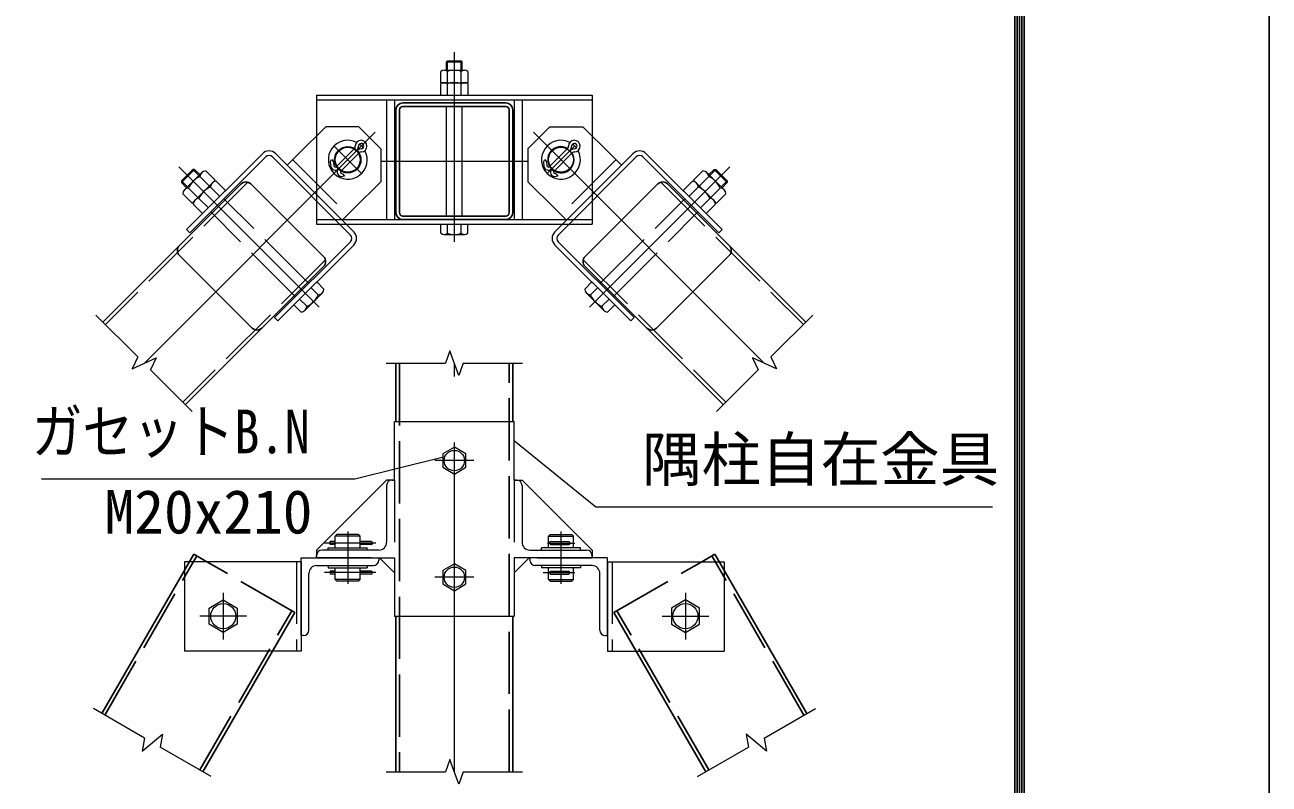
# Model space of a CAD drawing. Units: millimetres, scale not verified. Extents: x -14699 to 14701, y -10394 to 10396.
# Drawn here: x 9904 to 14701, y -1794 to 1134 of the extents above; entities that cross this region are included whole.
import ezdxf
from ezdxf.enums import TextEntityAlignment as Align

# ---------------------------------------------------------------- set-up
doc = ezdxf.new("R2010")
doc.units = ezdxf.units.MM
doc.header["$LTSCALE"] = 40
doc.linetypes.add('DASHED', pattern=[7.5, 6, -1.5])
doc.linetypes.add('USER1', pattern=[50.8, 31.75, -6.35, 6.35, -6.35])
for name, color, linetype, lineweight in [('0-1_D-STR1', 1, 'Continuous', 25), ('0-2_D-BMK', 2, 'USER1', 13), ('0-3_D-STR3', 3, 'Continuous', 13), ('0-7_D-STR-DIM', 7, 'Continuous', 13), ('0-A_D-STR-TXT', 7, 'Continuous', 13), ('0-C_D-TTL', 7, 'Continuous', 25)]:
    doc.layers.add(name, color=color, linetype=linetype, lineweight=lineweight)
doc.styles.add('ＭＳ ゴシック', font='')
doc.styles.get('ＭＳ ゴシック').set_extended_font_data('MS Gothic')

msp = doc.modelspace()

# ---------------------------------------------------------------- linework, layer by layer
at = {"layer": '0-1_D-STR1'}
for p, q in [((11757.43, 833.13), (11361.43, 833.13)), ((11757.43, 819.63), (11361.43, 819.63)), ((11334.43, 806.13), (11334.43, 410.13)), ((11347.93, 806.13), (11347.93, 410.13)), ((11770.93, 410.13), (11770.93, 806.13)), ((11784.43, 410.13), (11784.43, 806.13)), ((10736.89, 520.79), (10204.16, -11.95)), ((10499.31, 283.2), (10736.89, 520.79)), ((10775.08, 520.79), (11055.09, 240.77)), ((12343.78, 520.79), (12063.77, 240.77)), ((12619.55, 283.2), (12381.97, 520.79)), ((12381.97, 520.79), (12914.7, -11.95)), ((11361.43, 396.63), (11757.43, 396.63)), ((11361.43, 383.13), (11757.43, 383.13)), ((10779.32, -35), (10499.31, 245.02)), ((12339.54, -35), (12619.55, 245.02)), ((11055.09, 202.59), (10522.36, -330.14)), ((11055.09, 202.59), (10817.5, -35)), ((12063.77, 202.59), (12301.36, -35)), ((12063.77, 202.59), (12596.5, -330.14)), ((11334.43, -170.93), (11334.43, -395.93)), ((11784.43, -395.93), (11784.43, -170.93)), ((10199.92, -1520.93), (10554.42, -906.9)), ((10604.7, -935.93), (10554.42, -906.9)), ((12514.16, -935.93), (12564.43, -906.9)), ((12918.94, -1520.93), (12564.43, -906.9)), ((10589.63, -1745.93), (10944.14, -1131.9)), ((11334.43, -1145.93), (11334.43, -1745.93)), ((11784.43, -1145.93), (11784.43, -1745.93)), ((12529.23, -1745.93), (12174.72, -1131.9))]:
    msp.add_line(p, q, dxfattribs=at)
at = {"layer": '0-1_D-STR1', "linetype": 'DASHED'}
for p, q in [((10762.97, 527.78), (10213.71, -21.49)), ((12355.89, 527.78), (12905.15, -21.49)), ((11062.08, 228.67), (10512.81, -320.6)), ((12056.78, 228.67), (12606.05, -320.6)), ((11347.93, -170.93), (11347.93, -1745.93)), ((11770.93, -1745.93), (11770.93, -170.93)), ((10211.61, -1527.68), (10566.12, -913.65)), ((10944.14, -1131.9), (10604.7, -935.93)), ((12174.72, -1131.9), (12514.16, -935.93)), ((12907.25, -1527.68), (12552.74, -913.65)), ((10577.94, -1739.18), (10932.44, -1125.15)), ((12540.92, -1739.18), (12186.41, -1125.15))]:
    msp.add_line(p, q, dxfattribs=at)
at = {"layer": '0-1_D-STR1'}
for centre, radius, start, end in [((11361.43, 806.13), 27, 90, 180), ((11361.43, 806.13), 13.5, 90, 180), ((11757.43, 806.13), 27, 0, 90), ((11757.43, 806.13), 13.5, 0, 90), ((10755.98, 501.7), 27, 45, 135), ((12362.87, 501.7), 27, 45, 135), ((11361.43, 410.13), 27, 180, 270), ((11361.43, 410.13), 13.5, 180, 270), ((11757.43, 410.13), 13.5, 270, 0), ((11757.43, 410.13), 27, 270, 0), ((10518.4, 264.11), 27, 135, 225), ((11036, 221.68), 27, 315, 45), ((12082.86, 221.68), 27, 135, 225), ((12600.46, 264.11), 27, 315, 45), ((10798.41, -15.91), 27, 225, 315), ((12320.45, -15.91), 27, 225, 315)]:
    msp.add_arc(centre, radius, start, end, dxfattribs=at)
at = {"layer": '0-2_D-BMK'}
for p, q in [((11559.43, 296.96), (11559.43, 1028.45)), ((11254.5, 720.19), (10363.26, -171.05)), ((11864.36, 720.19), (12755.6, -171.05)), ((11096.38, 666.18), (11200.48, 562.07)), ((12022.48, 666.18), (11918.38, 562.07)), ((12022.39, 666.08), (11918.47, 562.17)), ((11037.78, 45.96), (10496.95, 586.78)), ((11278.18, 608.13), (11840.68, 608.13)), ((12081.08, 45.96), (12621.9, 586.78)), ((11559.43, -1745.93), (11559.43, -170.93)), ((11634.43, -545.93), (11484.43, -545.93)), ((11148.43, -819.7), (11148.43, -1021.08)), ((11148.43, -861.43), (11148.43, -951.05)), ((11970.43, -819.7), (11970.43, -1021.08)), ((11256.3, -863.93), (11058.79, -863.93)), ((11918.63, -863.93), (12024.49, -863.93)), ((11256.3, -977.93), (11058.79, -977.93)), ((11634.43, -995.93), (11484.43, -995.93)), ((11901.89, -977.93), (12024.49, -977.93)), ((10668.43, -1055.93), (10668.43, -1235.93)), ((10668.43, -1079.79), (10668.43, -1212.07)), ((12450.43, -1055.93), (12450.43, -1235.93)), ((10758.43, -1145.93), (10578.43, -1145.93)), ((10734.57, -1145.93), (10602.29, -1145.93)), ((12360.43, -1145.93), (12540.43, -1145.93))]:
    msp.add_line(p, q, dxfattribs=at)
at = {"layer": '0-3_D-STR3'}
for p, q in [((11529.43, 991.07), (11533.49, 995.13)), ((11529.43, 959.13), (11529.43, 991.07)), ((11529.43, 991.07), (11589.43, 991.07)), ((11533.49, 995.13), (11585.37, 995.13)), ((11533.49, 959.13), (11533.49, 995.13)), ((11585.37, 959.13), (11585.37, 995.13)), ((11589.43, 991.07), (11585.37, 995.13)), ((11589.43, 959.13), (11589.43, 991.07)), ((11507.53, 911.13), (11507.53, 954.93)), ((11519.74, 959.13), (11598.37, 959.13)), ((11533.48, 911.13), (11533.48, 954.93)), ((11585.38, 911.13), (11585.38, 954.93)), ((11611.33, 954.93), (11611.33, 911.13)), ((11507.53, 911.13), (11611.33, 911.13)), ((11507.53, 863.13), (11507.53, 906.93)), ((11519.74, 911.13), (11598.37, 911.13)), ((11533.48, 863.13), (11533.48, 906.93)), ((11585.38, 863.13), (11585.38, 906.93)), ((11611.33, 906.93), (11611.33, 863.13)), ((11028.43, 863.13), (12090.43, 863.13)), ((11028.43, 863.13), (11028.43, 365.13)), ((11028.43, 845.13), (12090.43, 845.13)), ((11298.43, 845.13), (11298.43, 383.13)), ((11328.43, 845.13), (11328.43, 383.13)), ((11507.53, 863.13), (11611.33, 863.13)), ((11529.43, 396.63), (11529.43, 819.63)), ((11589.43, 396.63), (11589.43, 819.63)), ((11790.43, 845.13), (11790.43, 383.13)), ((11820.43, 845.13), (11820.43, 383.13)), ((12090.43, 863.13), (12090.43, 365.13)), ((10832.35, 624.73), (10539.61, 331.99)), ((10857.81, 624.73), (11159.04, 323.5)), ((10870.54, 637.46), (11171.76, 336.23)), ((10957.51, 635.34), (10915.08, 592.91)), ((12248.32, 637.46), (11947.09, 336.23)), ((12261.05, 624.73), (11959.82, 323.5)), ((12161.35, 635.34), (12203.77, 592.91)), ((12286.51, 624.73), (12579.25, 331.99)), ((12299.23, 637.46), (12591.98, 344.72)), ((10551.01, 576.74), (10506.99, 532.72)), ((10557.9, 576.74), (10506.99, 525.83)), ((10574.35, 553.4), (10551.01, 576.74)), ((10557.9, 576.74), (10551.01, 576.74)), ((10577.79, 556.85), (10557.9, 576.74)), ((11081.07, 604.16), (11085.83, 614.99)), ((11081.07, 604.16), (11082.78, 589.69)), ((11085.83, 614.99), (11092.98, 605.57)), ((11092.98, 605.57), (11094.69, 591.1)), ((11903.07, 604.16), (11904.78, 589.69)), ((11914.98, 605.57), (11916.69, 591.1)), ((12541.06, 556.85), (12560.95, 576.74)), ((12544.51, 553.4), (12567.84, 576.74)), ((12560.95, 576.74), (12611.87, 525.83)), ((12560.95, 576.74), (12567.84, 576.74)), ((12567.84, 576.74), (12611.87, 532.72)), ((10530.33, 509.38), (10506.99, 532.72)), ((10506.99, 532.72), (10506.99, 525.83)), ((10585.63, 564.69), (10517.37, 496.43)), ((10636.77, 535.21), (10548.52, 446.97)), ((10614.7, 513.15), (10578.64, 549.21)), ((10636.77, 535.21), (10600.7, 571.27)), ((10677.07, 494.91), (10641.01, 530.97)), ((11128.59, 559.31), (11124.16, 560.74)), ((11128.59, 559.31), (11136.46, 550.47)), ((11946.91, 547.89), (11942.47, 549.32)), ((11950.59, 559.31), (11946.16, 560.74)), ((12441.79, 494.91), (12477.85, 530.97)), ((12482.09, 535.21), (12518.15, 571.27)), ((12482.09, 535.21), (12570.34, 446.97)), ((12504.15, 513.15), (12540.22, 549.21)), ((12533.23, 564.69), (12601.49, 496.43)), ((12588.53, 509.38), (12611.87, 532.72)), ((12611.87, 532.72), (12611.87, 525.83)), ((10526.88, 505.94), (10506.99, 525.83)), ((10512.46, 483.03), (10548.52, 446.97)), ((10570.58, 469.03), (10534.52, 505.09)), ((10625.93, 524.38), (10557.68, 456.12)), ((10677.07, 494.91), (10588.82, 406.66)), ((10655.01, 472.85), (10618.95, 508.91)), ((12441.79, 494.91), (12530.03, 406.66)), ((12463.85, 472.85), (12499.91, 508.91)), ((12492.92, 524.38), (12561.18, 456.12)), ((12548.28, 469.03), (12584.34, 505.09)), ((12606.4, 483.03), (12570.34, 446.97)), ((12591.98, 505.94), (12611.87, 525.83)), ((10552.76, 442.72), (10588.82, 406.66)), ((10610.89, 428.72), (10574.82, 464.78)), ((12507.97, 428.72), (12544.03, 464.78)), ((12566.1, 442.72), (12530.03, 406.66)), ((11169.64, 423.21), (11127.22, 380.78)), ((11949.22, 423.21), (11991.64, 380.78)), ((11028.43, 383.13), (12090.43, 383.13)), ((11028.43, 365.13), (12090.43, 365.13)), ((11507.53, 365.13), (11611.33, 365.13)), ((11507.53, 330.33), (11507.53, 365.13)), ((11533.48, 330.33), (11533.48, 365.13)), ((11585.38, 330.33), (11585.38, 365.13)), ((11611.33, 330.33), (11611.33, 365.13)), ((12591.98, 344.72), (12579.25, 331.99)), ((11159.04, 298.05), (10866.29, 5.31)), ((11519.74, 326.13), (11598.37, 326.13)), ((11959.82, 298.05), (12252.56, 5.31)), ((11171.76, 285.32), (10879.02, -7.42)), ((11947.09, 285.32), (12239.84, -7.42)), ((11029.21, 142.77), (10940.96, 54.52)), ((11050.2, 100.12), (10981.94, 31.86)), ((11034.73, 93.13), (11007.15, 120.71)), ((11056.79, 115.19), (11029.21, 142.77)), ((12062.07, 115.19), (12089.65, 142.77)), ((12068.66, 100.12), (12136.92, 31.86)), ((12084.13, 93.13), (12111.71, 120.71)), ((12089.65, 142.77), (12177.89, 54.52)), ((10968.54, 26.94), (10940.96, 54.52)), ((10990.6, 49.01), (10963.03, 76.58)), ((12128.26, 49.01), (12155.83, 76.58)), ((12150.32, 26.94), (12177.89, 54.52)), ((10866.29, 5.31), (10879.02, -7.42)), ((12252.56, 5.31), (12239.84, -7.42)), ((11328.43, -620.93), (11328.43, -395.93)), ((11328.43, -395.93), (11790.43, -395.93)), ((11790.43, -620.93), (11790.43, -395.93)), ((11028.43, -890.93), (11298.43, -620.93)), ((11328.43, -620.93), (11298.43, -620.93)), ((11319.43, -620.93), (11328.43, -620.93)), ((11790.43, -620.93), (11820.43, -620.93)), ((11799.43, -620.93), (11790.43, -620.93)), ((12090.43, -890.93), (11820.43, -620.93)), ((11100.43, -857.93), (11080.86, -857.93)), ((11080.86, -869.93), (11080.86, -857.93)), ((11106.43, -830.93), (11100.43, -836.93)), ((11196.43, -836.93), (11190.43, -830.93)), ((12012.43, -830.93), (12018.43, -836.93)), ((11028.43, -890.93), (11028.43, -920.93)), ((11073.43, -890.93), (11073.43, -881.93)), ((11100.43, -869.93), (11080.86, -869.93)), ((11223.43, -890.93), (11223.43, -881.93)), ((11895.43, -890.93), (11895.43, -881.93)), ((12045.43, -890.93), (12045.43, -881.93)), ((12090.43, -890.93), (12090.43, -920.93)), ((10968.43, -935.93), (10518.43, -935.93)), ((10518.43, -935.93), (10518.43, -1280.93)), ((10968.43, -935.93), (10968.43, -1280.93)), ((11028.43, -920.93), (11028.43, -911.93)), ((11238.43, -920.93), (11028.43, -920.93)), ((11028.43, -950.93), (11247.43, -950.93)), ((11073.43, -950.93), (11073.43, -959.93)), ((11223.43, -950.93), (11223.43, -959.93)), ((11328.43, -978.32), (11271.04, -920.93)), ((11790.43, -978.32), (11847.82, -920.93)), ((12090.43, -950.93), (11871.43, -950.93)), ((11880.43, -920.93), (12090.43, -920.93)), ((11895.43, -950.93), (11895.43, -959.93)), ((12045.43, -950.93), (12045.43, -959.93)), ((12090.43, -920.93), (12090.43, -911.93)), ((12150.43, -935.93), (12600.43, -935.93)), ((12600.43, -935.93), (12600.43, -1280.93)), ((10998.43, -1199.93), (10998.43, -980.93)), ((11073.43, -959.93), (11223.43, -959.93)), ((11080.86, -971.93), (11080.86, -983.93)), ((11100.43, -971.93), (11080.86, -971.93)), ((11100.43, -983.93), (11080.86, -983.93)), ((11100.43, -1004.93), (11100.43, -959.93)), ((11196.43, -1004.93), (11100.43, -1004.93)), ((11190.43, -1010.93), (11196.43, -1004.93)), ((11196.43, -1004.93), (11196.43, -959.93)), ((11238.37, -971.93), (11196.43, -971.93)), ((11238.37, -983.93), (11196.43, -983.93)), ((11790.43, -978.32), (11790.43, -1145.93)), ((12045.43, -959.93), (11895.43, -959.93)), ((11922.43, -1004.93), (11922.43, -959.93)), ((11928.43, -1010.93), (11922.43, -1004.93)), ((11922.43, -1004.93), (12018.43, -1004.93)), ((11929.85, -971.93), (12000.63, -971.93)), ((11929.85, -983.93), (12000.63, -983.93)), ((12012.43, -1010.93), (12018.43, -1004.93)), ((12018.43, -1004.93), (12018.43, -959.93)), ((12120.43, -1199.93), (12120.43, -980.93)), ((11328.43, -1010.93), (11328.43, -1145.93)), ((11928.43, -1010.93), (12012.43, -1010.93)), ((11328.43, -1145.93), (11790.43, -1145.93)), ((10968.43, -1280.93), (10518.43, -1280.93))]:
    msp.add_line(p, q, dxfattribs=at)
at = {"layer": '0-3_D-STR3', "linetype": 'DASHED'}
for p, q in [((11063.58, 741.4), (10957.51, 635.34)), ((11190.86, 741.4), (11063.58, 741.4)), ((11928, 741.4), (12055.28, 741.4)), ((12055.28, 741.4), (12161.35, 635.34)), ((11173.09, 655.76), (11104.89, 587.56)), ((11190.86, 639.58), (11121.86, 570.59)), ((11995.09, 655.76), (11926.89, 587.56)), ((12012.86, 639.58), (11943.86, 570.59)), ((10936.3, 614.13), (11148.43, 401.99)), ((12182.56, 614.13), (11970.43, 401.99)), ((11275.71, 529.27), (11169.64, 423.21)), ((11843.15, 529.27), (11949.22, 423.21)), ((10997.82, 136.83), (10671.13, 463.51)), ((12121.04, 136.83), (12447.73, 463.51)), ((10946.9, 85.92), (10620.22, 412.6)), ((12171.95, 85.92), (12498.64, 412.6)), ((11328.43, -620.93), (11328.43, -1010.93)), ((11790.43, -620.93), (11790.43, -978.32)), ((11298.43, -641.93), (11298.43, -860.93)), ((11820.43, -641.93), (11820.43, -860.93)), ((11100.43, -881.93), (11100.43, -836.93)), ((11196.43, -836.93), (11100.43, -836.93)), ((11190.43, -830.93), (11106.43, -830.93)), ((11196.43, -881.93), (11196.43, -836.93)), ((11238.37, -857.93), (11196.43, -857.93)), ((11922.43, -836.93), (11928.43, -830.93)), ((11922.43, -836.93), (12018.43, -836.93)), ((11922.43, -881.93), (11922.43, -836.93)), ((11925.55, -863.93), (11929.85, -857.93)), ((11928.43, -830.93), (12012.43, -830.93)), ((11929.85, -857.93), (12000.63, -857.93)), ((12018.43, -881.93), (12018.43, -836.93)), ((11268.43, -890.93), (11049.43, -890.93)), ((11073.43, -881.93), (11223.43, -881.93)), ((11238.37, -869.93), (11196.43, -869.93)), ((11850.43, -890.93), (12069.43, -890.93)), ((12045.43, -881.93), (11895.43, -881.93)), ((11929.85, -869.93), (11925.55, -863.93)), ((11929.85, -869.93), (12000.63, -869.93)), ((10950.43, -935.93), (10950.43, -1280.93)), ((11238.43, -920.93), (11328.43, -920.93)), ((11880.43, -920.93), (11790.43, -920.93)), ((12168.43, -935.93), (12168.43, -1280.93))]:
    msp.add_line(p, q, dxfattribs=at)
for points in [[(11190.86, 741.4), (11275.71, 656.55), (11275.71, 529.27)], [(11928, 741.4), (11843.15, 656.55), (11843.15, 529.27)], [(12000.63, -869.93), (12006.98, -863.93), (12000.63, -857.93)]]:
    msp.add_lwpolyline(points, dxfattribs=at)
at = {"layer": '0-3_D-STR3'}
for points in [[(10819.62, 637.46), (10526.88, 344.72), (10539.61, 331.99)], [(11903.07, 604.16), (11907.83, 614.99), (11914.98, 605.57)], [(11136.46, 550.47), (11124.91, 547.89), (11120.47, 549.32)], [(11950.59, 559.31), (11958.46, 550.47), (11946.91, 547.89)], [(10977.43, -1220.93), (10968.43, -1220.93), (10968.43, -920.93), (11268.43, -920.93), (11268.43, -929.93)], [(12141.43, -1220.93), (12150.43, -1220.93), (12150.43, -920.93), (11850.43, -920.93), (11850.43, -929.93)], [(12150.43, -935.93), (12150.43, -1280.93), (12600.43, -1280.93)], [(11190.43, -1010.93), (11106.43, -1010.93), (11100.43, -1004.93)], [(11929.85, -971.93), (11925.55, -977.93), (11929.85, -983.93)], [(12000.63, -971.93), (12006.98, -977.93), (12000.63, -983.93)]]:
    msp.add_lwpolyline(points, dxfattribs=at)
for points in [[(11604.38, -519.98), (11559.43, -494.03), (11514.48, -519.98), (11514.48, -571.88), (11559.43, -597.83), (11604.38, -571.88)], [(11604.38, -969.98), (11559.43, -944.03), (11514.48, -969.98), (11514.48, -1021.88), (11559.43, -1047.83), (11604.38, -1021.88)], [(10722.47, -1177.13), (10668.43, -1208.33), (10614.39, -1177.13), (10614.39, -1114.73), (10668.43, -1083.53), (10722.47, -1114.73)], [(12396.39, -1177.13), (12450.43, -1208.33), (12504.47, -1177.13), (12504.47, -1114.73), (12450.43, -1083.53), (12396.39, -1114.73)]]:
    msp.add_lwpolyline(points, close=True, dxfattribs=at)
for centre, radius in [((11148.43, 614.13), 51), ((11148.43, 614.13), 48), ((11970.43, 614.13), 48), ((11559.43, -545.93), 39.31), ((11559.43, -995.93), 39.31), ((10668.43, -1145.93), 48.27), ((12450.43, -1145.93), 48.27)]:
    msp.add_circle(centre, radius, dxfattribs=at)
for centre, radius, start, end in [((11520.5, 937.05), 22.09, 54.01973, 125.98027), ((11559.43, 876.86), 82.27, 71.61284, 108.38716), ((11598.35, 936.98), 22.14, 54.12648, 125.87352), ((11520.5, 889.05), 22.09, 54.01973, 125.98027), ((11559.43, 828.86), 82.27, 71.61284, 108.38716), ((11598.35, 888.98), 22.14, 54.12648, 125.87352), ((11148.43, 614.13), 75, 62.81803, 28.0289), ((11199.98, 666.45), 22.5, 272.26298, 180.12813), ((11199.98, 666.45), 10.5, 272.26298, 180.12813), ((11148.43, 614.13), 75, 37.40006, 53.44687), ((11970.43, 614.13), 75, 62.81803, 28.0289), ((12021.98, 666.45), 22.5, 272.26298, 180.12813), ((12021.98, 666.45), 10.5, 272.26298, 180.12813), ((11970.43, 614.13), 75, 37.40006, 53.44687), ((10845.08, 612), 36, 45, 135), ((10845.08, 612), 18, 45, 135), ((11162.48, 666.36), 15, 315, 0.12813), ((11201.46, 628.97), 27, 92.26298, 135), ((11201.46, 628.97), 15, 92.26298, 135), ((11970.43, 614.13), 51, 58.87933, 31.29837), ((11984.48, 666.36), 15, 315, 0.12813), ((12023.46, 628.97), 27, 92.26298, 135), ((12023.46, 628.97), 15, 92.26298, 135), ((12273.78, 612), 36, 45, 135), ((12273.78, 612), 18, 45, 135), ((11100.65, 591.8), 18, 186.73573, 315), ((11100.65, 591.8), 6, 186.73573, 315), ((11126, 566.45), 18, 127.62533, 252.10649), ((11922.65, 591.8), 18, 186.73573, 315), ((11922.65, 591.8), 6, 186.73573, 315), ((11948, 566.45), 18, 127.62533, 252.10649), ((10611.82, 471.91), 84.12, 113.22895, 156.77105), ((10601.89, 548.03), 23.27, 92.91412, 177.08588), ((10642.19, 507.72), 23.27, 92.91412, 177.08588), ((11126, 566.45), 6, 122.20897, 252.10649), ((11948, 566.45), 6, 122.20897, 252.10649), ((12476.67, 507.72), 23.27, 2.91412, 87.08588), ((12516.97, 548.03), 23.27, 2.91412, 87.08588), ((12507.04, 471.91), 84.12, 23.22895, 66.77105), ((10535.29, 482.25), 22.85, 91.94085, 178.05915), ((10652.13, 431.61), 84.12, 113.22895, 156.77105), ((12466.73, 431.61), 84.12, 23.22895, 66.77105), ((12583.57, 482.25), 22.85, 1.94085, 88.05915), ((10575.6, 441.95), 22.85, 91.94085, 178.05915), ((12543.26, 441.95), 22.85, 1.94085, 88.05915), ((11146.31, 310.78), 36, 315, 45), ((11972.55, 310.78), 36, 135, 225), ((11146.31, 310.78), 18, 315, 45), ((11520.5, 348.2), 22.09, 234.01973, 305.98027), ((11559.43, 408.39), 82.27, 251.61284, 288.38716), ((11598.35, 348.27), 22.14, 234.12648, 305.87352), ((11972.55, 310.78), 18, 135, 225), ((11033.54, 116.37), 23.27, 272.91412, 357.08588), ((12085.32, 116.37), 23.27, 182.91412, 267.08588), ((10967.77, 49.78), 22.85, 271.94085, 358.05915), ((10957.43, 126.31), 84.12, 293.22895, 336.77105), ((12161.43, 126.31), 84.12, 203.22895, 246.77105), ((12151.09, 49.78), 22.85, 181.94085, 268.05915), ((11319.43, -641.93), 21, 90, 180), ((11799.43, -641.93), 21, 0, 90), ((11238.37, -863.93), 6, 270, 90), ((11268.43, -860.93), 30, 270, 0), ((11850.43, -860.93), 30, 180, 270), ((11049.43, -911.93), 21, 90, 180), ((12069.43, -911.93), 21, 360, 90), ((11028.43, -980.93), 30, 90, 180), ((11247.43, -929.93), 21, 270, 0), ((11871.43, -929.93), 21, 180, 270), ((12090.43, -980.93), 30, 0, 90), ((11238.37, -977.93), 6, 270, 90), ((10977.43, -1199.93), 21, 270, 0), ((12141.43, -1199.93), 21, 180, 270)]:
    msp.add_arc(centre, radius, start, end, dxfattribs=at)
at = {"layer": '0-3_D-STR3', "linetype": 'DASHED'}
for centre in [(11162.48, 666.36), (11984.48, 666.36)]:
    msp.add_arc(centre, 27, 315, 0.12813, dxfattribs=at)
at = {"layer": '0-7_D-STR-DIM'}
for p, q in [((10338.77, -146.56), (10177.64, 14.57)), ((12780.09, -146.56), (12941.22, 14.57)), ((11542.11, -123.36), (11524.8, -170.93)), ((11576.74, -218.5), (11542.11, -123.36)), ((10338.77, -146.56), (10317.38, -192.44)), ((10317.38, -192.44), (10409.14, -149.65)), ((10409.14, -149.65), (10387.75, -195.53)), ((11296.93, -170.93), (11524.8, -170.93)), ((11594.06, -170.93), (11576.74, -218.5)), ((11594.06, -170.93), (11821.93, -170.93)), ((12709.72, -149.65), (12731.11, -195.53)), ((12801.48, -192.44), (12709.72, -149.65)), ((12780.09, -146.56), (12801.48, -192.44)), ((10548.87, -356.66), (10387.75, -195.53)), ((12569.98, -356.66), (12731.11, -195.53)), ((10364.78, -1616.11), (10167.44, -1502.18)), ((12754.08, -1616.11), (12951.42, -1502.18)), ((10355.99, -1665.97), (10433.55, -1600.89)), ((10364.78, -1616.11), (10355.99, -1665.97)), ((10433.55, -1600.89), (10424.76, -1650.74)), ((12685.3, -1600.89), (12694.1, -1650.74)), ((12762.87, -1665.97), (12685.3, -1600.89)), ((12754.08, -1616.11), (12762.87, -1665.97)), ((10622.1, -1764.68), (10424.76, -1650.74)), ((12496.75, -1764.68), (12694.1, -1650.74)), ((11542.11, -1698.36), (11524.8, -1745.93)), ((11576.74, -1793.5), (11542.11, -1698.36)), ((11296.93, -1745.93), (11524.8, -1745.93)), ((11594.06, -1745.93), (11576.74, -1793.5)), ((11594.06, -1745.93), (11821.93, -1745.93))]:
    msp.add_line(p, q, dxfattribs=at)
at = {"layer": '0-A_D-STR-TXT'}
for points in [[(13634.38, -725.76), (12105, -725.76), (11791.98, -471.06)], [(9967.43, -616.41), (11175.24, -616.41), (11512.54, -532.43)]]:
    msp.add_lwpolyline(points, dxfattribs=at)
at = {"layer": '0-C_D-TTL', "color": 2}
msp.add_lwpolyline([(-14698.88, 10395.79), (14701.12, 10395.79), (14701.12, -10394.21), (-14698.88, -10394.21)], close=True, dxfattribs=at)
at = {"layer": '0-C_D-TTL'}
for points in [[(-13753.88, 9625.79), (13756.12, 9625.79), (13756.12, -9624.21), (-13753.88, -9624.21)], [(-13745.13, 9617.04), (13747.37, 9617.04), (13747.37, -9615.46), (-13745.13, -9615.46)], [(-13736.38, 9608.29), (13738.62, 9608.29), (13738.62, -9606.71), (-13736.38, -9606.71)], [(-13727.63, 9599.54), (13729.87, 9599.54), (13729.87, -9597.96), (-13727.63, -9597.96)], [(-13718.88, 9590.79), (13721.12, 9590.79), (13721.12, -9589.21), (-13718.88, -9589.21)]]:
    msp.add_lwpolyline(points, close=True, dxfattribs=at)

# ---------------------------------------------------------------- texts
at = {"layer": '0-A_D-STR-TXT', "style": 'ＭＳ ゴシック', "width": 0.85}
msp.add_text('ガセットB.N', height=168.3, dxfattribs=at).set_placement((9930.17, -568.37), align=Align.BOTTOM_LEFT)
at = {"layer": '0-A_D-STR-TXT', "style": 'ＭＳ ゴシック'}
for s, p in [('隅柱自在金具', (12283.23, -675.94)), ('M20x210', (10210.89, -877.73))]:
    msp.add_text(s, height=168.3, dxfattribs=at).set_placement(p, align=Align.BOTTOM_LEFT)

doc.saveas('drawing.dxf')
